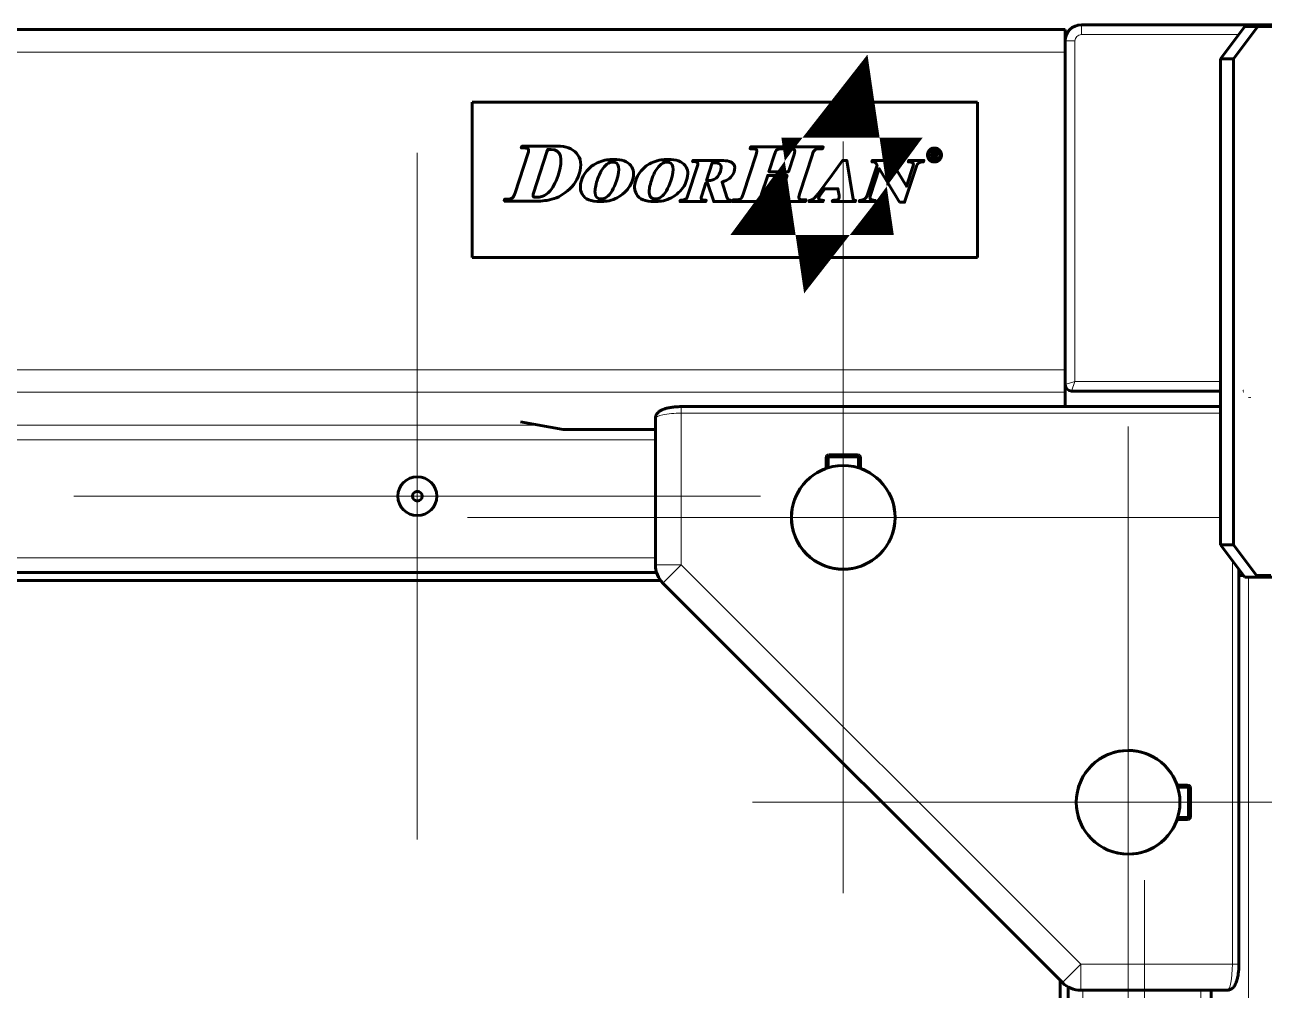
# Model space of a CAD drawing. Header units: millimetres. Extents: x 0 to 594, y 0 to 420.
# Drawn here: x 455.68 to 463.33, y 161.04 to 167 of the extents above; entities that cross this region are included whole.
import ezdxf

# ---------------------------------------------------------------- set-up
doc = ezdxf.new("R2010")
doc.units = ezdxf.units.MM
for name, pattern in [('K5LT_AXLED', [19.5, 15, -1.5, 1.5, -1.5]), ('K5LT_BASIC', [0]), ('K5LT_DASHED', [6, 4, -2]), ('K5LT_THIN', [0])]:
    doc.linetypes.add(name, pattern=pattern)
doc.layers.add('Системный слой', color=7, linetype='Continuous')

# ---------------------------------------------------------------- blocks, each defined once
blk = doc.blocks.new('U564')
at = {"layer": 'Системный слой', "color": 30, "linetype": 'K5LT_AXLED', "lineweight": 18, "true_color": 0xff8000}
for q in [(462.4913966937952, 164.5203785591235), (460.1713966985636, 162.2003785638918), (462.4913966937952, 159.8803785686602), (464.8113966890268, 162.2003785638918)]:
    blk.add_line((462.4913966937952, 162.2003785638918), q, dxfattribs=at)
blk = doc.blocks.new('U565')
at = {"layer": 'Системный слой', "color": 30, "linetype": 'K5LT_AXLED', "lineweight": 18, "true_color": 0xff8000}
for q in [(460.7325967200035, 166.2791785329152), (458.4125967247717, 163.9591785376837), (460.7325967200033, 161.6391785424519), (463.052596715235, 163.9591785376836)]:
    blk.add_line((460.7325967200034, 163.9591785376836), q, dxfattribs=at)
blk = doc.blocks.new('U593')
at = {"layer": 'Системный слой', "color": 30, "linetype": 'K5LT_AXLED', "lineweight": 18, "true_color": 0xff8000}
for q in [(458.102597392295, 166.2103810371094), (455.9825973940832, 164.0903810388975), (458.102597392295, 161.9703810406857), (460.2225973905068, 164.0903810388975)]:
    blk.add_line((458.102597392295, 164.0903810388975), q, dxfattribs=at)
blk = doc.blocks.new('U592')
at = {"layer": 'Системный слой', "color": 5, "linetype": 'K5LT_BASIC', "lineweight": 60, "true_color": 0x0000ff}
for radius in [0.12, 0.03]:
    blk.add_circle((458.1025972824734, 164.0903810469605), radius, dxfattribs=at)
at = {"layer": 'Системный слой'}
blk.add_blockref('U593', (0, 0), dxfattribs=at)
blk = doc.blocks.new('U605')
at = {"layer": 'Системный слой', "color": 30, "linetype": 'K5LT_AXLED', "lineweight": 18, "true_color": 0xff8000}
for q in [(462.592597392295, 161.7203810371093), (460.4725973940832, 159.6003810388975), (462.592597392295, 157.4803810406856), (464.7125973905069, 159.6003810388975)]:
    blk.add_line((462.592597392295, 159.6003810388975), q, dxfattribs=at)
blk = doc.blocks.new('U604')
at = {"layer": 'Системный слой', "color": 5, "linetype": 'K5LT_BASIC', "lineweight": 60, "true_color": 0x0000ff}
for radius in [0.12, 0.03]:
    blk.add_circle((462.5925972824734, 159.6003810469605), radius, dxfattribs=at)
at = {"layer": 'Системный слой'}
blk.add_blockref('U605', (0, 0), dxfattribs=at)
blk = doc.blocks.new('U648')
at = {"layer": 'Системный слой', "color": 5, "linetype": 'K5LT_BASIC', "lineweight": 60, "true_color": 0x0000ff}
for p, q in [((458.4411024456833, 166.5234718289018), (461.5611024456833, 166.5234718289018)), ((458.4411024456833, 165.5634718289018), (458.4411024456833, 166.5234718289018)), ((461.5611024456833, 166.5234718289018), (461.5611024456833, 165.5634718289018)), ((461.5611024456833, 165.5634718289018), (458.4411024456833, 165.5634718289018))]:
    blk.add_line(p, q, dxfattribs=at)
blk = doc.blocks.new('U649')
at = {"layer": 'Системный слой', "color": 5, "linetype": 'K5LT_BASIC', "true_color": 0x0000ff, "const_width": 0.6}
blk.add_lwpolyline([(460.6633803907096, 166.0496970866243), (460.6293152640789, 166.0033949727573), (460.6633803907096, 166.0033949727573), (460.6975557604686, 166.0033949727573), (460.6864763260789, 166.0792422449967)], close=True, dxfattribs=at)
at = {"layer": 'Системный слой', "color": 5, "linetype": 'K5LT_BASIC', "lineweight": 60, "true_color": 0x0000ff}
for points, knots in [([(458.6381038815412, 165.9121412233445), (458.6381038815412, 165.9121412233445), (458.6415214185171, 165.9231104146058), (458.6415214185171, 165.9231104146058), (458.6646173538865, 165.9220631048874), (458.6798860271497, 165.9253428379529), (458.6898079086926, 165.9320125472124), (458.696422496388, 165.9373593389328), (458.7020448959289, 165.9483836517582), (458.7075570523417, 165.963872811278), (458.7075570523417, 165.963872811278), (458.7857194302743, 166.2047540465147), (458.7857194302743, 166.2047540465147), (458.7910662219946, 166.2212905157529), (458.7910662219946, 166.232149463886), (458.7867667399927, 166.2355670008619), (458.7821916501701, 166.2388191731454), (458.7680805297535, 166.2409137925823), (458.7448192296918, 166.2398664828638), (458.7448192296918, 166.2398664828638), (458.7482367666677, 166.2510561603817), (458.7482367666677, 166.2510561603817), (458.9034039696863, 166.2510561603817), (458.9034039696863, 166.2510561603817), (458.9681166859718, 166.2510561603817), (458.9681166859718, 166.2510561603817), (459.0198758346874, 166.2510561603817), (459.0584058080125, 166.2365591890162), (459.0846436725371, 166.2078959756699), (459.1133068858834, 166.1772483860152), (459.1199765951428, 166.1344189306881), (459.1025030593144, 166.0803997978433), (459.085911468512, 166.0321133076677), (459.0572482551658, 165.9935557735606), (459.0141983135823, 165.9628255015596), (458.9812907397983, 165.9385168917794), (458.9450207506025, 165.9231104146058), (458.9034039696863, 165.9165233876926), (458.8868123788839, 165.9142634035633), (458.8690632352349, 165.9121412233445), (458.8505423896881, 165.9121412233445), (458.8505423896881, 165.9121412233445), (458.6381038815412, 165.9121412233445), (458.6381038815412, 165.9121412233445), (458.6381038815412, 165.9121412233445), (458.6381038815412, 165.9121412233445)], [0, 0, 0, 0, 0.0625, 0.0625, 0.0625, 0.125, 0.125, 0.125, 0.1875, 0.1875, 0.1875, 0.25, 0.25, 0.25, 0.3125, 0.3125, 0.3125, 0.375, 0.375, 0.375, 0.4375, 0.4375, 0.5, 0.5, 0.5625, 0.5625, 0.5625, 0.625, 0.625, 0.625, 0.6875, 0.6875, 0.6875, 0.75, 0.75, 0.75, 0.8125, 0.8125, 0.8125, 0.875, 0.875, 0.875, 0.9375, 0.9375, 1, 1, 1, 1]), ([(458.9034039696863, 166.2157232377761), (458.9034039696863, 166.2157232377761), (458.8207767450593, 165.9616679487129), (458.8207767450593, 165.9616679487129), (458.8174143296476, 165.95174606717), (458.8163670199291, 165.9451866010389), (458.8174143296476, 165.9419344287553), (458.8198396784692, 165.9373593389328), (458.826288901472, 165.9353474018421), (458.836210783015, 165.9353474018421), (458.8616218240777, 165.9353474018421), (458.8846075163189, 165.9419344287553), (458.9034039696863, 165.9572031020186), (458.9078136948165, 165.9605379566483), (458.9121131768184, 165.963872811278), (458.915420470666, 165.9672076659077), (458.937469096317, 165.9890633660843), (458.9559899418638, 166.0232387358432), (458.9714791013836, 166.0704779163004), (459.0054339848861, 166.1772483860152), (458.9912126213412, 166.2312950796421), (458.9275472147741, 166.2312950796421), (458.9275472147741, 166.2312950796421), (458.9078136948165, 166.2312950796421), (458.9078136948165, 166.2312950796421), (458.9034039696863, 166.2157232377761), (458.9034039696863, 166.2157232377761), (458.9034039696863, 166.2157232377761), (458.9034039696863, 166.2157232377761)], [0, 0, 0, 0, 0.1, 0.1, 0.1, 0.2, 0.2, 0.2, 0.3, 0.3, 0.3, 0.4, 0.4, 0.4, 0.5, 0.5, 0.5, 0.6000000000000001, 0.6000000000000001, 0.6000000000000001, 0.7000000000000001, 0.7000000000000001, 0.7000000000000001, 0.8, 0.8, 0.9, 0.9, 1, 1, 1, 1]), ([(460.5595313638936, 166.2290075347307), (460.5519797096081, 166.2234678175359), (460.5464675531954, 166.213545935993), (460.5420578280653, 166.2003718821666), (460.5420578280653, 166.2003718821666), (460.46279301885, 165.9551084825817), (460.46279301885, 165.9551084825817), (460.4582179290275, 165.9407768759087), (460.4573359840014, 165.9320125472124), (460.4595408465665, 165.9274925789539), (460.4618008306957, 165.9220631048874), (460.472714900393, 165.9197755599761), (460.4903538009137, 165.9197755599761), (460.4903538009137, 165.9197755599761), (460.5024805450217, 165.9197755599761), (460.5024805450217, 165.9197755599761), (460.49911812961, 165.9088063687147), (460.49911812961, 165.9088063687147), (460.2880025390021, 165.9088063687147), (460.2880025390021, 165.9088063687147), (460.2923571425682, 165.9197755599761), (460.2923571425682, 165.9197755599761), (460.3108228665508, 165.9187282502577), (460.3242174066338, 165.921043355951), (460.3309973590215, 165.9253428379529), (460.3374465820244, 165.9298076846473), (460.3441714128479, 165.9397295661902), (460.3484708948498, 165.9551084825817), (460.3484708948498, 165.9551084825817), (460.3858433153282, 166.0704779163004), (460.3858433153282, 166.0704779163004), (460.2660090349153, 166.0704779163004), (460.2660090349153, 166.0704779163004), (460.2285814928728, 165.9551084825817), (460.2285814928728, 165.9551084825817), (460.2230142148959, 165.9385168917794), (460.2219669051775, 165.9285674494545), (460.2262663871794, 165.9242679674525), (460.230841477002, 165.921043355951), (460.2428028564176, 165.9187282502577), (460.2638041723502, 165.9197755599761), (460.2638041723502, 165.9197755599761), (460.2605520000666, 165.9088063687147), (460.2605520000666, 165.9088063687147), (460.0734694114183, 165.9088063687147), (460.0734694114183, 165.9088063687147), (460.0502632329207, 165.9088063687147), (460.0502632329207, 165.9088063687147), (460.0546729580509, 165.9197755599761), (460.0546729580509, 165.9197755599761), (460.0613426673103, 165.9187282502577), (460.0679572550056, 165.9197755599761), (460.0734694114183, 165.9197755599761), (460.0845488458079, 165.921043355951), (460.0909429472467, 165.9220631048874), (460.0965653467877, 165.9242679674525), (460.1030696913547, 165.9285674494545), (460.1098496437424, 165.9385168917794), (460.1140388826161, 165.9551084825817), (460.1140388826161, 165.9551084825817), (460.1945163662421, 166.2003718821666), (460.1945163662421, 166.2003718821666), (460.198815848244, 166.213545935993), (460.2000285226548, 166.2234678175359), (460.1976582953973, 166.2278499818841), (460.1945163662421, 166.232149463886), (460.1856969159817, 166.2355670008619), (460.1691053251793, 166.2355670008619), (460.1691053251793, 166.2355670008619), (460.1570888241995, 166.2355670008619), (460.1570888241995, 166.2355670008619), (460.1602307533548, 166.2464810705591), (460.1602307533548, 166.2464810705591), (460.3703541558084, 166.2464810705591), (460.3703541558084, 166.2464810705591), (460.3672122266531, 166.2355670008619), (460.3672122266531, 166.2355670008619), (460.3561879138277, 166.2355670008619), (460.3561879138277, 166.2355670008619), (460.3396514445894, 166.2355670008619), (460.3285720101999, 166.232149463886), (460.3232252184795, 166.2278499818841), (460.317823305195, 166.2234678175359), (460.3120906625257, 166.213545935993), (460.3077911805239, 166.2003718821666), (460.3077911805239, 166.2003718821666), (460.2735055676366, 166.0935738516698), (460.2735055676366, 166.0935738516698), (460.3936705774342, 166.0935738516698), (460.3936705774342, 166.0935738516698), (460.4286727706552, 166.2003718821666), (460.4286727706552, 166.2003718821666), (460.4330824957854, 166.2157232377761), (460.4342400486321, 166.225645119319), (460.4298303235018, 166.2299446013209), (460.4264127865259, 166.2334172598609), (460.4144514071103, 166.2355670008619), (460.3946076440245, 166.2355670008619), (460.3946076440245, 166.2355670008619), (460.397859816308, 166.2464810705591), (460.397859816308, 166.2464810705591), (460.5595313638936, 166.2464810705591), (460.5595313638936, 166.2464810705591), (460.6090856500441, 166.2464810705591), (460.6090856500441, 166.2464810705591), (460.6047861680422, 166.2355670008619), (460.6047861680422, 166.2355670008619), (460.5916121142158, 166.2355670008619), (460.5916121142158, 166.2355670008619), (460.5771151428503, 166.2355670008619), (460.5663113162813, 166.2334172598609), (460.5595313638936, 166.2290075347307), (460.5595313638936, 166.2290075347307), (460.5595313638936, 166.2290075347307), (460.5595313638936, 166.2290075347307)], [0, 0, 0, 0, 0.02272727272727273, 0.02272727272727273, 0.02272727272727273, 0.04545454545454546, 0.04545454545454546, 0.04545454545454546, 0.06818181818181818, 0.06818181818181818, 0.06818181818181818, 0.09090909090909091, 0.09090909090909091, 0.09090909090909091, 0.1136363636363636, 0.1136363636363636, 0.1363636363636364, 0.1363636363636364, 0.1590909090909091, 0.1590909090909091, 0.1818181818181818, 0.1818181818181818, 0.1818181818181818, 0.2045454545454546, 0.2045454545454546, 0.2045454545454546, 0.2272727272727273, 0.2272727272727273, 0.2272727272727273, 0.25, 0.25, 0.2727272727272727, 0.2727272727272727, 0.2954545454545455, 0.2954545454545455, 0.2954545454545455, 0.3181818181818182, 0.3181818181818182, 0.3181818181818182, 0.3409090909090909, 0.3409090909090909, 0.3409090909090909, 0.3636363636363636, 0.3636363636363636, 0.3863636363636364, 0.3863636363636364, 0.4090909090909091, 0.4090909090909091, 0.4318181818181818, 0.4318181818181818, 0.4318181818181818, 0.4545454545454546, 0.4545454545454546, 0.4545454545454546, 0.4772727272727273, 0.4772727272727273, 0.4772727272727273, 0.5, 0.5, 0.5, 0.5227272727272727, 0.5227272727272727, 0.5227272727272727, 0.5454545454545454, 0.5454545454545454, 0.5454545454545454, 0.5681818181818182, 0.5681818181818182, 0.5681818181818182, 0.5909090909090909, 0.5909090909090909, 0.6136363636363636, 0.6136363636363636, 0.6363636363636364, 0.6363636363636364, 0.6590909090909091, 0.6590909090909091, 0.6818181818181819, 0.6818181818181819, 0.6818181818181819, 0.7045454545454546, 0.7045454545454546, 0.7045454545454546, 0.7272727272727273, 0.7272727272727273, 0.7272727272727273, 0.75, 0.75, 0.7727272727272727, 0.7727272727272727, 0.7954545454545455, 0.7954545454545455, 0.7954545454545455, 0.8181818181818182, 0.8181818181818182, 0.8181818181818182, 0.8409090909090909, 0.8409090909090909, 0.8409090909090909, 0.8636363636363636, 0.8636363636363636, 0.8863636363636364, 0.8863636363636364, 0.9090909090909092, 0.9090909090909092, 0.9318181818181819, 0.9318181818181819, 0.9545454545454546, 0.9545454545454546, 0.9545454545454546, 0.9772727272727273, 0.9772727272727273, 0.9772727272727273, 1, 1, 1, 1]), ([(461.2956798528149, 166.1534358703121), (461.2878525907088, 166.1534358703121), (461.2804663011157, 166.1553100034924), (461.2742375643693, 166.1590582698531), (461.267622976674, 166.1627514146497), (461.262441549646, 166.1678225985494), (461.2586381617213, 166.1743269431163), (461.2547245306682, 166.1807210445551), (461.2526299112313, 166.1881624557124), (461.2525196681031, 166.1965409334597), (461.2526299112313, 166.2047540465147), (461.2547245306682, 166.2121954576719), (461.2586381617213, 166.218699802239), (461.262441549646, 166.2252041468059), (461.267622976674, 166.2300548444492), (461.2742375643693, 166.2337755500278), (461.2804663011157, 166.2376064987346), (461.2878525907088, 166.2393979495688), (461.2956798528149, 166.2394806319149), (461.303562236485, 166.2393979495688), (461.3107280398216, 166.2376064987346), (461.317342627517, 166.2337755500278), (461.3235162426992, 166.2300548444492), (461.3287527912913, 166.2252041468059), (461.3365800533974, 166.2121954576719), (461.3385093081419, 166.2047540465147), (461.3387297943984, 166.1965409334597), (461.3385093081419, 166.1881624557124), (461.3365800533974, 166.1807210445551), (461.3326664223443, 166.1743269431163), (461.3287527912913, 166.1678225985494), (461.3235162426992, 166.1627514146497), (461.317342627517, 166.1590582698531), (461.3107280398216, 166.1553100034924), (461.303562236485, 166.1534358703121), (461.2956798528149, 166.1534358703121), (461.2956798528149, 166.1534358703121), (461.2956798528149, 166.1534358703121), (461.2956798528149, 166.1534358703121)], [0, 0, 0, 0, 0.07692307692307693, 0.07692307692307693, 0.07692307692307693, 0.1538461538461539, 0.1538461538461539, 0.1538461538461539, 0.2307692307692308, 0.2307692307692308, 0.2307692307692308, 0.3076923076923077, 0.3076923076923077, 0.3076923076923077, 0.3846153846153846, 0.3846153846153846, 0.3846153846153846, 0.4615384615384616, 0.4615384615384616, 0.4615384615384616, 0.5384615384615385, 0.5384615384615385, 0.5384615384615385, 0.6153846153846154, 0.6153846153846154, 0.6923076923076923, 0.6923076923076923, 0.6923076923076923, 0.7692307692307693, 0.7692307692307693, 0.7692307692307693, 0.8461538461538463, 0.8461538461538463, 0.8461538461538463, 0.9230769230769231, 0.9230769230769231, 0.9230769230769231, 1, 1, 1, 1]), ([(461.261118632107, 166.1965409334597), (461.2612288752352, 166.1894853732514), (461.2626620359026, 166.1832841972871), (461.2658039650578, 166.178047648695), (461.2687254079566, 166.1727008569746), (461.2729697683944, 166.1683186926265), (461.2781511954223, 166.1653421281637), (461.2832223793221, 166.1620899558801), (461.2892857513761, 166.1605741128666), (461.2956798528149, 166.1605741128666), (461.3021290758178, 166.1605741128666), (461.307861718487, 166.1620899558801), (461.3132085102073, 166.1653421281637), (461.3183899372353, 166.1683186926265), (461.3223035682884, 166.1727008569746), (461.3255557405719, 166.178047648695), (461.3284771834707, 166.1832841972871), (461.3300205872662, 166.1894853732514), (461.3301308303945, 166.1965409334597), (461.3300205872662, 166.2033208858474), (461.3284771834707, 166.2095496225938), (461.3255557405719, 166.214868853532), (461.3223035682884, 166.2202432060345), (461.3183899372353, 166.2244324449082), (461.3132085102073, 166.2274641309352), (461.307861718487, 166.2306060600905), (461.3021290758178, 166.232149463886), (461.2956798528149, 166.2322597070143), (461.2892857513761, 166.232149463886), (461.2832223793221, 166.2306060600905), (461.2781511954223, 166.2274641309352), (461.2729697683944, 166.2244324449082), (461.2687254079566, 166.2202432060345), (461.2658039650578, 166.214868853532), (461.2626620359026, 166.2095496225938), (461.2612288752352, 166.2033208858474), (461.261118632107, 166.1965409334597), (461.261118632107, 166.1965409334597), (461.261118632107, 166.1965409334597), (461.261118632107, 166.1965409334597)], [0, 0, 0, 0, 0.07692307692307693, 0.07692307692307693, 0.07692307692307693, 0.1538461538461539, 0.1538461538461539, 0.1538461538461539, 0.2307692307692308, 0.2307692307692308, 0.2307692307692308, 0.3076923076923077, 0.3076923076923077, 0.3076923076923077, 0.3846153846153846, 0.3846153846153846, 0.3846153846153846, 0.4615384615384616, 0.4615384615384616, 0.4615384615384616, 0.5384615384615385, 0.5384615384615385, 0.5384615384615385, 0.6153846153846154, 0.6153846153846154, 0.6153846153846154, 0.6923076923076923, 0.6923076923076923, 0.6923076923076923, 0.7692307692307693, 0.7692307692307693, 0.7692307692307693, 0.8461538461538463, 0.8461538461538463, 0.8461538461538463, 0.9230769230769231, 0.9230769230769231, 0.9230769230769231, 1, 1, 1, 1]), ([(461.2868052809904, 166.1932336396121), (461.2868052809904, 166.1932336396121), (461.2868052809904, 166.1716259864741), (461.2868052809904, 166.1716259864741), (461.2792536267049, 166.1716259864741), (461.2792536267049, 166.1716259864741), (461.2792536267049, 166.2212905157529), (461.2792536267049, 166.2212905157529), (461.2979398369441, 166.2212905157529), (461.2979398369441, 166.2212905157529), (461.3036724796133, 166.2212905157529), (461.3080822047435, 166.2201329629062), (461.3110587692064, 166.217845417995), (461.3137046042845, 166.2155578730836), (461.3151928865159, 166.2120300929795), (461.3151928865159, 166.2071242737722), (461.3151377649518, 166.2027696702061), (461.3140353336693, 166.1994072547943), (461.3117202279759, 166.1973126353575), (461.3091295144619, 166.1953006982669), (461.3062631931273, 166.1938950983816), (461.3026251698949, 166.1933990043045), (461.3026251698949, 166.1933990043045), (461.3165709256191, 166.1716259864741), (461.3165709256191, 166.1716259864741), (461.3082475694359, 166.1716259864741), (461.3082475694359, 166.1716259864741), (461.295294001866, 166.1932336396121), (461.295294001866, 166.1932336396121), (461.2868052809904, 166.1932336396121), (461.2868052809904, 166.1932336396121), (461.2868052809904, 166.1932336396121), (461.2868052809904, 166.1932336396121)], [0, 0, 0, 0, 0.07692307692307693, 0.07692307692307693, 0.1538461538461539, 0.1538461538461539, 0.2307692307692308, 0.2307692307692308, 0.3076923076923077, 0.3076923076923077, 0.3076923076923077, 0.3846153846153846, 0.3846153846153846, 0.3846153846153846, 0.4615384615384616, 0.4615384615384616, 0.4615384615384616, 0.5384615384615385, 0.5384615384615385, 0.5384615384615385, 0.6153846153846154, 0.6153846153846154, 0.6153846153846154, 0.6923076923076923, 0.6923076923076923, 0.7692307692307693, 0.7692307692307693, 0.8461538461538463, 0.8461538461538463, 0.9230769230769231, 0.9230769230769231, 1, 1, 1, 1]), ([(461.2868052809904, 166.214868853532), (461.2868052809904, 166.214868853532), (461.2868052809904, 166.1994072547943), (461.2868052809904, 166.1994072547943), (461.2956798528149, 166.1994072547943), (461.2956798528149, 166.1994072547943), (461.2988217819701, 166.1992143293199), (461.3016881033047, 166.199682862615), (461.3040583305623, 166.2006750507692), (461.3062631931273, 166.2015018742312), (461.3073105028457, 166.2038996622708), (461.3075861106664, 166.2075101247211), (461.3073105028457, 166.2106796146584), (461.3062631931273, 166.2125813086208), (461.3041685736905, 166.213545935993), (461.3020739542536, 166.2145656849294), (461.2995934838679, 166.2150617790065), (461.2967822840974, 166.214868853532), (461.2967822840974, 166.214868853532), (461.2868052809904, 166.214868853532), (461.2868052809904, 166.214868853532), (461.2868052809904, 166.214868853532), (461.2868052809904, 166.214868853532)], [0, 0, 0, 0, 0.125, 0.125, 0.25, 0.25, 0.25, 0.375, 0.375, 0.375, 0.5, 0.5, 0.5, 0.625, 0.625, 0.625, 0.75, 0.75, 0.75, 0.875, 0.875, 1, 1, 1, 1]), ([(459.2736003943658, 166.1662791947538), (459.2867744481922, 166.1684013749727), (459.3009958117371, 166.1695313670373), (459.3154376615385, 166.1695313670373), (459.3659841358433, 166.1695313670373), (459.4011516937566, 166.1575148660575), (459.4208852137142, 166.1310013937123), (459.4394611808251, 166.1079054583429), (459.4429338393651, 166.0771476255598), (459.4306968521288, 166.0409878794922), (459.4197276608675, 166.0068125097333), (459.3999941409099, 165.9782044179512), (459.3703938609735, 165.9551084825817), (459.3429433220381, 165.9320125472124), (459.3108625717159, 165.9175982581931), (459.2736003943658, 165.9121412233445), (459.2591034230003, 165.9099639215615), (459.2449923025837, 165.9088063687147), (459.2306055743464, 165.9088063687147), (459.1742713358083, 165.9088063687147), (459.1381115897407, 165.9242679674525), (459.1206380539123, 165.9551084825817), (459.1074640000859, 165.9792517276696), (459.1052591375208, 166.0068125097333), (459.1162283287821, 166.0397476442994), (459.1271975200435, 166.0749703237768), (459.1491910241303, 166.1046532860594), (459.1810512881959, 166.1288792134934), (459.2086120702596, 166.148640294233), (459.2393699030427, 166.160767038341), (459.2736003943658, 166.1662791947538), (459.2736003943658, 166.1662791947538), (459.2736003943658, 166.1662791947538), (459.2736003943658, 166.1662791947538)], [0, 0, 0, 0, 0.09090909090909091, 0.09090909090909091, 0.09090909090909091, 0.1818181818181818, 0.1818181818181818, 0.1818181818181818, 0.2727272727272727, 0.2727272727272727, 0.2727272727272727, 0.3636363636363636, 0.3636363636363636, 0.3636363636363636, 0.4545454545454546, 0.4545454545454546, 0.4545454545454546, 0.5454545454545454, 0.5454545454545454, 0.5454545454545454, 0.6363636363636364, 0.6363636363636364, 0.6363636363636364, 0.7272727272727273, 0.7272727272727273, 0.7272727272727273, 0.8181818181818182, 0.8181818181818182, 0.8181818181818182, 0.9090909090909092, 0.9090909090909092, 0.9090909090909092, 1, 1, 1, 1]), ([(459.2736003943658, 165.9373593389328), (459.2965860866069, 165.9551084825817), (459.3163747281287, 165.9880160563658), (459.3329111973669, 166.0374600993881), (459.3571095640188, 166.1143822421279), (459.3505500978877, 166.152939776235), (459.3099806266899, 166.152939776235), (459.2976885178895, 166.152939776235), (459.2855617737814, 166.148640294233), (459.2736003943658, 166.1398759655368), (459.2680882379531, 166.1354662404066), (459.2614736502578, 166.1298438408656), (459.2558512507168, 166.1232568139524), (459.2393699030427, 166.1046532860594), (459.2251485394978, 166.075934951149), (459.2130217953898, 166.0397476442994), (459.2030999138469, 166.0077495763234), (459.1986350671525, 165.982476339171), (459.1998477415634, 165.9628255015596), (459.2019423610002, 165.9385168917794), (459.2140691051083, 165.9253428379529), (459.2360074876309, 165.9253428379529), (459.2492917845856, 165.9253428379529), (459.2614736502578, 165.9298076846473), (459.2736003943658, 165.9373593389328), (459.2736003943658, 165.9373593389328), (459.2736003943658, 165.9373593389328), (459.2736003943658, 165.9373593389328)], [0, 0, 0, 0, 0.1111111111111111, 0.1111111111111111, 0.1111111111111111, 0.2222222222222222, 0.2222222222222222, 0.2222222222222222, 0.3333333333333333, 0.3333333333333333, 0.3333333333333333, 0.4444444444444444, 0.4444444444444444, 0.4444444444444444, 0.5555555555555556, 0.5555555555555556, 0.5555555555555556, 0.6666666666666666, 0.6666666666666666, 0.6666666666666666, 0.7777777777777777, 0.7777777777777777, 0.7777777777777777, 0.8888888888888888, 0.8888888888888888, 0.8888888888888888, 1, 1, 1, 1]), ([(459.6085190180038, 166.1662791947538), (459.6216930718302, 166.1684013749727), (459.6360246785034, 166.1695313670373), (459.6503011636124, 166.1695313670373), (459.7010130026096, 166.1695313670373), (459.7360151958304, 166.1575148660575), (459.7558589589163, 166.1310013937123), (459.7743798044631, 166.1079054583429), (459.7777973414391, 166.0771476255598), (459.7655052326386, 166.0409878794922), (459.7547014060697, 166.0068125097333), (459.734967886112, 165.9782044179512), (459.7052573630474, 165.9551084825817), (459.6778068241119, 165.9320125472124), (459.6458914384822, 165.9175982581931), (459.6085190180038, 165.9121412233445), (459.5940220466383, 165.9099639215615), (459.5799109262217, 165.9088063687147), (459.5655793195485, 165.9088063687147), (459.5094655672669, 165.9088063687147), (459.4732506996352, 165.9242679674525), (459.4557220422427, 165.9551084825817), (459.442437745288, 165.9792517276696), (459.4400675180305, 166.0068125097333), (459.4512020739843, 166.0397476442994), (459.4622815083738, 166.0749703237768), (459.4843301340248, 166.1046532860594), (459.516025033398, 166.1288792134934), (459.5435306938976, 166.148640294233), (459.5743436482448, 166.160767038341), (459.6085190180038, 166.1662791947538), (459.6085190180038, 166.1662791947538), (459.6085190180038, 166.1662791947538), (459.6085190180038, 166.1662791947538)], [0, 0, 0, 0, 0.09090909090909091, 0.09090909090909091, 0.09090909090909091, 0.1818181818181818, 0.1818181818181818, 0.1818181818181818, 0.2727272727272727, 0.2727272727272727, 0.2727272727272727, 0.3636363636363636, 0.3636363636363636, 0.3636363636363636, 0.4545454545454546, 0.4545454545454546, 0.4545454545454546, 0.5454545454545454, 0.5454545454545454, 0.5454545454545454, 0.6363636363636364, 0.6363636363636364, 0.6363636363636364, 0.7272727272727273, 0.7272727272727273, 0.7272727272727273, 0.8181818181818182, 0.8181818181818182, 0.8181818181818182, 0.9090909090909092, 0.9090909090909092, 0.9090909090909092, 1, 1, 1, 1]), ([(459.6085190180038, 165.9373593389328), (459.6315047102449, 165.9551084825817), (459.6512933517666, 165.9880160563658), (459.667884942569, 166.0374600993881), (459.692138430785, 166.1143822421279), (459.6854135999615, 166.152939776235), (459.6448441287637, 166.152939776235), (459.6325520199633, 166.152939776235), (459.6206457621118, 166.148640294233), (459.6085190180038, 166.1398759655368), (459.6030068615911, 166.1354662404066), (459.5963922738958, 166.1298438408656), (459.590880117483, 166.1232568139524), (459.5743436482448, 166.1046532860594), (459.5601222847, 166.075934951149), (459.5478852974637, 166.0397476442994), (459.538073659049, 166.0077495763234), (459.5337741770471, 165.982476339171), (459.5347112436372, 165.9628255015596), (459.5369161062023, 165.9385168917794), (459.5489326071821, 165.9253428379529), (459.5710914759613, 165.9253428379529), (459.584375772916, 165.9253428379529), (459.5963922738958, 165.9298076846473), (459.6085190180038, 165.9373593389328), (459.6085190180038, 165.9373593389328), (459.6085190180038, 165.9373593389328), (459.6085190180038, 165.9373593389328)], [0, 0, 0, 0, 0.1111111111111111, 0.1111111111111111, 0.1111111111111111, 0.2222222222222222, 0.2222222222222222, 0.2222222222222222, 0.3333333333333333, 0.3333333333333333, 0.3333333333333333, 0.4444444444444444, 0.4444444444444444, 0.4444444444444444, 0.5555555555555556, 0.5555555555555556, 0.5555555555555556, 0.6666666666666666, 0.6666666666666666, 0.6666666666666666, 0.7777777777777777, 0.7777777777777777, 0.7777777777777777, 0.8888888888888888, 0.8888888888888888, 0.8888888888888888, 1, 1, 1, 1]), ([(460.0563266049747, 166.1387184126901), (460.0641538670808, 166.1276389783005), (460.0641538670808, 166.1135278578839), (460.0586968322322, 166.0935738516698), (460.0576495225138, 166.0914792322329), (460.0563266049747, 166.0891641265396), (460.0563266049747, 166.0869868247566), (460.0444754686873, 166.059508725039), (460.0201668589071, 166.0409878794922), (459.9840622344037, 166.0298257627564), (459.9840622344037, 166.0298257627564), (460.0135522712118, 165.9353474018421), (460.0135522712118, 165.9353474018421), (460.0168595650595, 165.9231104146058), (460.0257892584481, 165.9175982581931), (460.0389081907105, 165.9175982581931), (460.0389081907105, 165.9175982581931), (460.0367584497095, 165.9088063687147), (460.0367584497095, 165.9088063687147), (459.9330747875858, 165.9088063687147), (459.9330747875858, 165.9088063687147), (459.8936628692347, 166.0242860455617), (459.8936628692347, 166.0242860455617), (459.8837409876918, 166.0242860455617), (459.8837409876918, 166.0242860455617), (459.8584401897574, 165.9472812204756), (459.8584401897574, 165.9472812204756), (459.8551880174739, 165.9363947115605), (459.8541407077554, 165.9285674494545), (459.8562353271923, 165.9253428379529), (459.8597079857323, 165.9187282502577), (459.8705118123013, 165.9165233876926), (459.8871034031037, 165.9175982581931), (459.8871034031037, 165.9175982581931), (459.8837409876918, 165.9088063687147), (459.8837409876918, 165.9088063687147), (459.7366215330359, 165.9088063687147), (459.7366215330359, 165.9088063687147), (459.7242743026713, 165.9088063687147), (459.7242743026713, 165.9088063687147), (459.7266445299288, 165.9175982581931), (459.7266445299288, 165.9175982581931), (459.7366215330359, 165.9175982581931), (459.7366215330359, 165.9175982581931), (459.7464331714505, 165.9175982581931), (459.7528823944534, 165.9197755599761), (459.7584496724303, 165.9231104146058), (459.7637964641507, 165.9264452692355), (459.7681510677168, 165.9330598569308), (459.7716237262567, 165.9419344287553), (459.7716237262567, 165.9419344287553), (459.8322023252327, 166.1288792134934), (459.8322023252327, 166.1288792134934), (459.835344254388, 166.1387184126901), (459.835344254388, 166.146435431668), (459.8322023252327, 166.1497978470797), (459.8276272354101, 166.1541800114279), (459.8178155969955, 166.1563848739929), (459.8024366806039, 166.1552273211462), (459.8024366806039, 166.1552273211462), (459.8046966647332, 166.1628616577779), (459.8046966647332, 166.1628616577779), (459.9330747875858, 166.1628616577779), (459.9330747875858, 166.1628616577779), (459.9784398348627, 166.1628616577779), (459.9784398348627, 166.1628616577779), (460.0191746707528, 166.1628616577779), (460.0444754686873, 166.1552273211462), (460.0563266049747, 166.1387184126901), (460.0563266049747, 166.1387184126901), (460.0563266049747, 166.1387184126901), (460.0563266049747, 166.1387184126901)], [0, 0, 0, 0, 0.03703703703703703, 0.03703703703703703, 0.03703703703703703, 0.07407407407407407, 0.07407407407407407, 0.07407407407407407, 0.1111111111111111, 0.1111111111111111, 0.1111111111111111, 0.1481481481481481, 0.1481481481481481, 0.1481481481481481, 0.1851851851851852, 0.1851851851851852, 0.1851851851851852, 0.2222222222222222, 0.2222222222222222, 0.2592592592592592, 0.2592592592592592, 0.2962962962962963, 0.2962962962962963, 0.3333333333333333, 0.3333333333333333, 0.3703703703703703, 0.3703703703703703, 0.3703703703703703, 0.4074074074074074, 0.4074074074074074, 0.4074074074074074, 0.4444444444444444, 0.4444444444444444, 0.4444444444444444, 0.4814814814814815, 0.4814814814814815, 0.5185185185185185, 0.5185185185185185, 0.5555555555555556, 0.5555555555555556, 0.5925925925925926, 0.5925925925925926, 0.6296296296296295, 0.6296296296296295, 0.6296296296296295, 0.6666666666666666, 0.6666666666666666, 0.6666666666666666, 0.7037037037037037, 0.7037037037037037, 0.7037037037037037, 0.7407407407407407, 0.7407407407407407, 0.7407407407407407, 0.7777777777777777, 0.7777777777777777, 0.7777777777777777, 0.8148148148148148, 0.8148148148148148, 0.8148148148148148, 0.8518518518518519, 0.8518518518518519, 0.8888888888888888, 0.8888888888888888, 0.9259259259259258, 0.9259259259259258, 0.9259259259259258, 0.9629629629629629, 0.9629629629629629, 0.9629629629629629, 1, 1, 1, 1]), ([(459.9330747875858, 166.1477032276429), (459.9330747875858, 166.1477032276429), (459.9233733922995, 166.1477032276429), (459.9233733922995, 166.1477032276429), (459.8883160775144, 166.0397476442994), (459.8883160775144, 166.0397476442994), (459.905899856471, 166.0397476442994), (459.905899856471, 166.0397476442994), (459.9168690477324, 166.0397476442994), (459.9257436195569, 166.0419249460824), (459.9330747875858, 166.0452873614942), (459.9531390369282, 166.0529216981258), (459.9663130907547, 166.069430606582), (459.9740301097325, 166.0948416476447), (459.9793769014528, 166.1113229953188), (459.9793769014528, 166.1233394962986), (459.9762349722976, 166.1321313857769), (459.970777937449, 166.1431281378203), (459.9606906912137, 166.1477032276429), (459.9441542219755, 166.1477032276429), (459.9441542219755, 166.1477032276429), (459.9330747875858, 166.1477032276429), (459.9330747875858, 166.1477032276429), (459.9330747875858, 166.1477032276429), (459.9330747875858, 166.1477032276429)], [0, 0, 0, 0, 0.1111111111111111, 0.1111111111111111, 0.2222222222222222, 0.2222222222222222, 0.3333333333333333, 0.3333333333333333, 0.3333333333333333, 0.4444444444444444, 0.4444444444444444, 0.4444444444444444, 0.5555555555555556, 0.5555555555555556, 0.5555555555555556, 0.6666666666666666, 0.6666666666666666, 0.6666666666666666, 0.7777777777777777, 0.7777777777777777, 0.7777777777777777, 0.8888888888888888, 0.8888888888888888, 1, 1, 1, 1]), ([(460.6633803907096, 165.9880160563658), (460.6633803907096, 165.9880160563658), (460.6183460728175, 165.9880160563658), (460.6183460728175, 165.9880160563658), (460.5897379810354, 165.949568765387), (460.5897379810354, 165.949568765387), (460.585218012777, 165.9428714953455), (460.5819658404935, 165.9385168917794), (460.580918530775, 165.9353474018421), (460.5788239113382, 165.9274925789539), (460.5797609779283, 165.9231104146058), (460.5843911893151, 165.921043355951), (460.5886355497529, 165.9175982581931), (460.5974550000133, 165.9165233876926), (460.6106290538397, 165.9165233876926), (460.6106290538397, 165.9165233876926), (460.6073768815562, 165.9088063687147), (460.6073768815562, 165.9088063687147), (460.5689020297953, 165.9088063687147), (460.5689020297953, 165.9088063687147), (460.5204501749273, 165.9088063687147), (460.5204501749273, 165.9088063687147), (460.5225999159283, 165.9165233876926), (460.5225999159283, 165.9165233876926), (460.532411554343, 165.9175982581931), (460.5413963692957, 165.9197755599761), (460.5476802276062, 165.9253428379529), (460.5534128702755, 165.9285674494545), (460.5600274579708, 165.9363947115605), (460.5689020297953, 165.9472812204756), (460.5709966492321, 165.949568765387), (460.5732015117972, 165.9529036200167), (460.5754614959264, 165.9551084825817), (460.5754614959264, 165.9551084825817), (460.6633803907096, 166.0749703237768), (460.6633803907096, 166.0749703237768), (460.7283687148158, 166.1628616577779), (460.7283687148158, 166.1628616577779), (460.7536695127503, 166.1628616577779), (460.7536695127503, 166.1628616577779), (460.7910970547928, 165.9363947115605), (460.7910970547928, 165.9363947115605), (460.7920341213829, 165.9274925789539), (460.7943492270763, 165.9220631048874), (460.7964438465131, 165.921043355951), (460.797656520924, 165.9187282502577), (460.8017355166693, 165.9175982581931), (460.8085154690571, 165.9165233876926), (460.8085154690571, 165.9165233876926), (460.8064208496202, 165.9088063687147), (460.8064208496202, 165.9088063687147), (460.6644277004281, 165.9088063687147), (460.6644277004281, 165.9088063687147), (460.6665223198648, 165.9165233876926), (460.6665223198648, 165.9165233876926), (460.6777119973827, 165.9165233876926), (460.6854290163606, 165.9175982581931), (460.6886811886441, 165.9175982581931), (460.698603070187, 165.9197755599761), (460.7041703481639, 165.9231104146058), (460.7063200891648, 165.9298076846473), (460.7084147086017, 165.9341071666493), (460.7084147086017, 165.9397295661902), (460.7074225204474, 165.9462339107573), (460.7074225204474, 165.9462339107573), (460.6998708661619, 165.9880160563658), (460.6998708661619, 165.9880160563658), (460.6633803907096, 165.9880160563658), (460.6633803907096, 165.9880160563658), (460.6633803907096, 165.9880160563658), (460.6633803907096, 165.9880160563658)], [0, 0, 0, 0, 0.03703703703703703, 0.03703703703703703, 0.07407407407407407, 0.07407407407407407, 0.07407407407407407, 0.1111111111111111, 0.1111111111111111, 0.1111111111111111, 0.1481481481481481, 0.1481481481481481, 0.1481481481481481, 0.1851851851851852, 0.1851851851851852, 0.1851851851851852, 0.2222222222222222, 0.2222222222222222, 0.2592592592592592, 0.2592592592592592, 0.2962962962962963, 0.2962962962962963, 0.3333333333333333, 0.3333333333333333, 0.3333333333333333, 0.3703703703703703, 0.3703703703703703, 0.3703703703703703, 0.4074074074074074, 0.4074074074074074, 0.4074074074074074, 0.4444444444444444, 0.4444444444444444, 0.4444444444444444, 0.4814814814814815, 0.4814814814814815, 0.5185185185185185, 0.5185185185185185, 0.5555555555555556, 0.5555555555555556, 0.5925925925925926, 0.5925925925925926, 0.5925925925925926, 0.6296296296296295, 0.6296296296296295, 0.6296296296296295, 0.6666666666666666, 0.6666666666666666, 0.6666666666666666, 0.7037037037037037, 0.7037037037037037, 0.7407407407407407, 0.7407407407407407, 0.7777777777777777, 0.7777777777777777, 0.7777777777777777, 0.8148148148148148, 0.8148148148148148, 0.8148148148148148, 0.8518518518518519, 0.8518518518518519, 0.8518518518518519, 0.8888888888888888, 0.8888888888888888, 0.8888888888888888, 0.9259259259259258, 0.9259259259259258, 0.9629629629629629, 0.9629629629629629, 1, 1, 1, 1]), ([(461.0797686861279, 165.9044242043666), (461.0797686861279, 165.9044242043666), (460.954312006174, 166.1123703050372), (460.954312006174, 166.1123703050372), (460.9533198180197, 166.1123703050372), (460.9533198180197, 166.1123703050372), (460.9004582380215, 165.9485214556686), (460.9004582380215, 165.9485214556686), (460.8960485128913, 165.9363947115605), (460.8970958226097, 165.9285674494545), (460.9004582380215, 165.9242679674525), (460.9048679631517, 165.9197755599761), (460.9146796015664, 165.9175982581931), (460.9300585179579, 165.9165233876926), (460.9300585179579, 165.9165233876926), (460.9279087769569, 165.9088063687147), (460.9279087769569, 165.9088063687147), (460.8310601887852, 165.9088063687147), (460.8310601887852, 165.9088063687147), (460.8333752944785, 165.9165233876926), (460.8333752944785, 165.9165233876926), (460.8586760924129, 165.9175982581931), (460.8739998872404, 165.9274925789539), (460.8795671652172, 165.9462339107573), (460.8795671652172, 165.9462339107573), (460.9411930739117, 166.1344189306881), (460.9411930739117, 166.1344189306881), (460.9355706743706, 166.1431281378203), (460.9355706743706, 166.1431281378203), (460.9334760549338, 166.1477032276429), (460.9300585179579, 166.1509278391443), (460.9269165888027, 166.1520578312089), (460.9234439302626, 166.152939776235), (460.9180971385423, 166.1541800114279), (460.909332809846, 166.1541800114279), (460.909332809846, 166.1541800114279), (460.9113171861546, 166.1628616577779), (460.9113171861546, 166.1628616577779), (461.027017349258, 166.1628616577779), (461.027017349258, 166.1628616577779), (461.122653263019, 166.0033949727573), (461.122653263019, 166.0033949727573), (461.1238108158657, 166.0033949727573), (461.1238108158657, 166.0033949727573), (461.1643251654993, 166.1288792134934), (461.1643251654993, 166.1288792134934), (461.1708846316304, 166.146435431668), (461.1599705619333, 166.1552273211462), (461.1337326974086, 166.1541800114279), (461.1337326974086, 166.1541800114279), (461.1368195049997, 166.1628616577779), (461.1368195049997, 166.1628616577779), (461.2303607993239, 166.1628616577779), (461.2303607993239, 166.1628616577779), (461.2271086270404, 166.1541800114279), (461.2271086270404, 166.1541800114279), (461.2150921260607, 166.1541800114279), (461.205280487646, 166.1520578312089), (461.1985005352583, 166.1477032276429), (461.1919961906913, 166.1442581298849), (461.187531343997, 166.136513550125), (461.1842240501493, 166.1276389783005), (461.1842240501493, 166.1276389783005), (461.1116289501936, 165.9044242043666), (461.1116289501936, 165.9044242043666), (461.0797686861279, 165.9044242043666), (461.0797686861279, 165.9044242043666), (461.0797686861279, 165.9044242043666), (461.0797686861279, 165.9044242043666)], [0, 0, 0, 0, 0.03703703703703703, 0.03703703703703703, 0.07407407407407407, 0.07407407407407407, 0.1111111111111111, 0.1111111111111111, 0.1111111111111111, 0.1481481481481481, 0.1481481481481481, 0.1481481481481481, 0.1851851851851852, 0.1851851851851852, 0.1851851851851852, 0.2222222222222222, 0.2222222222222222, 0.2592592592592592, 0.2592592592592592, 0.2962962962962963, 0.2962962962962963, 0.2962962962962963, 0.3333333333333333, 0.3333333333333333, 0.3333333333333333, 0.3703703703703703, 0.3703703703703703, 0.4074074074074074, 0.4074074074074074, 0.4074074074074074, 0.4444444444444444, 0.4444444444444444, 0.4444444444444444, 0.4814814814814815, 0.4814814814814815, 0.4814814814814815, 0.5185185185185185, 0.5185185185185185, 0.5555555555555556, 0.5555555555555556, 0.5925925925925926, 0.5925925925925926, 0.6296296296296295, 0.6296296296296295, 0.6666666666666666, 0.6666666666666666, 0.6666666666666666, 0.7037037037037037, 0.7037037037037037, 0.7037037037037037, 0.7407407407407407, 0.7407407407407407, 0.7777777777777777, 0.7777777777777777, 0.8148148148148148, 0.8148148148148148, 0.8148148148148148, 0.8518518518518519, 0.8518518518518519, 0.8518518518518519, 0.8888888888888888, 0.8888888888888888, 0.8888888888888888, 0.9259259259259258, 0.9259259259259258, 0.9629629629629629, 0.9629629629629629, 1, 1, 1, 1])]:
    blk.add_open_spline(points, degree=3, knots=knots, dxfattribs=at)
blk = doc.blocks.new('U647')
at = {"layer": 'Системный слой'}
for name in ['U649', 'U648']:
    blk.add_blockref(name, (0, 0), dxfattribs=at)
blk = doc.blocks.new('U662')
at = {"layer": 'Системный слой', "color": 5, "linetype": 'K5LT_BASIC', "lineweight": 60, "true_color": 0x0000ff}
for p, q in [((463.2115111706029, 166.9898652744365), (463.0625972824735, 166.7898652744365)), ((463.1427026843638, 166.7898652744365), (463.2916165724931, 166.9898652744365)), ((463.2916165724931, 166.9898652744365), (463.2115111706029, 166.9898652744365)), ((464.2343258884753, 166.9898652744365), (463.2916165724931, 166.9898652744365)), ((463.0625972824735, 163.7898652744365), (463.0625972824735, 166.7898652744365)), ((463.1427026843638, 166.7898652744365), (463.0625972824735, 166.7898652744365)), ((463.1427026843638, 163.7898652744365), (463.1427026843638, 166.7898652744365)), ((463.0625972824735, 163.7898652744365), (463.2115111706029, 163.5898652744365)), ((463.1427026843638, 163.7898652744365), (463.0625972824735, 163.7898652744365)), ((463.2916165724931, 163.5898652744365), (463.1427026843638, 163.7898652744365)), ((463.2916165724931, 163.5898652744365), (463.2115111706029, 163.5898652744365)), ((464.2343258884753, 163.5898652744365), (463.2916165724931, 163.5898652744365))]:
    blk.add_line(p, q, dxfattribs=at)
at = {"layer": 'Системный слой', "color": 7, "linetype": 'K5LT_DASHED', "lineweight": 18}
for p, q in [((463.0625972824735, 166.7898652744365), (463.2115111706029, 166.9898652744365)), ((463.2916165724931, 166.9898652744365), (463.1427026843638, 166.7898652744365)), ((463.2115111706029, 166.9898652744365), (464.154220486585, 166.9898652744365)), ((463.0625972824735, 166.7898652744365), (463.0625972824735, 163.7898652744365)), ((463.1427026843638, 166.7898652744365), (463.0625972824735, 166.7898652744365)), ((463.1427026843638, 166.7898652744365), (463.1427026843638, 163.7898652744365)), ((463.1427026843638, 163.7898652744365), (463.0625972824735, 163.7898652744365)), ((463.2115111706029, 163.5898652744365), (463.0625972824735, 163.7898652744365)), ((463.1427026843638, 163.7898652744365), (463.2916165724931, 163.5898652744365)), ((463.2115111706029, 163.5898652744365), (464.154220486585, 163.5898652744365))]:
    blk.add_line(p, q, dxfattribs=at)

msp = doc.modelspace()

# ---------------------------------------------------------------- linework, layer by layer
at = {"layer": 'Системный слой', "color": 5, "linetype": 'K5LT_BASIC', "lineweight": 60, "true_color": 0x0000ff}
for p, q in [((465.3825972824735, 167.0003810469605), (462.2025972824734, 167.0003810469605)), ((462.1025972824734, 166.9703810469605), (363.7025972824734, 166.9703810469606)), ((462.1025972824734, 166.9703810469605), (462.1025972824734, 166.8303810469605)), ((462.1025972824734, 166.8303810469605), (462.1025972824734, 164.8692814714446)), ((462.1025972824734, 164.8692814714446), (462.1025972824734, 164.7322913744663)), ((462.1025972824734, 164.7791181191263), (462.1025972824734, 164.7826789310661)), ((462.1025972824734, 164.7322913744663), (462.1025972824734, 164.6430164763412)), ((463.0625972824735, 164.7391181191263), (462.1425972824734, 164.7391181191263)), ((459.7325972824738, 164.6430164763399), (463.0625972824735, 164.6430164763399)), ((459.0025972824735, 164.5020868959771), (458.7396364184124, 164.5484539911815)), ((459.5725972824737, 164.5692217892869), (459.5725972824737, 163.6666552169407)), ((459.5725972824737, 164.5020868959771), (459.0025972824735, 164.5020868959771)), ((460.6325972824737, 164.327181046961), (460.6325972824737, 164.2631547300325)), ((460.8205972824737, 164.3391810469611), (460.6445972824739, 164.3391810469611)), ((460.8325972824737, 164.2631547300325), (460.8325972824737, 164.327181046961)), ((459.5800535034701, 163.6183810469605), (340.7380190179132, 163.6183810469605)), ((463.1752327270991, 163.6385893309492), (463.1752327656445, 161.2003810469612)), ((459.6048033694949, 163.5703810469605), (340.748243671557, 163.5703810469606)), ((459.6194601974839, 163.5535181319509), (462.0857343674636, 161.0872439619712)), ((463.1752327118523, 163.6003810469605), (463.2036814477366, 163.6003810469605)), ((463.2837868496268, 163.6003810469605), (463.3714977065555, 163.6003810469605)), ((463.2848951665791, 163.6003810469605), (463.2837868496268, 163.6003810469605)), ((462.8581972824737, 162.300381046961), (462.7953709655452, 162.300381046961)), ((462.8701972824738, 162.112381046961), (462.8701972824738, 162.288381046961)), ((462.7953709655452, 162.100381046961), (462.8581972824737, 162.100381046961)), ((462.0725972824735, 161.1003810469624), (462.0725972824735, 91.2991810469606)), ((462.1205972824735, 161.0608348026059), (462.1205972824735, 91.33872729131724)), ((462.1988714524534, 161.040381046961), (463.1014380247996, 161.040381046961)), ((463.0043031314901, 160.5003810469605), (463.0043031314901, 161.040381046961))]:
    msp.add_line(p, q, dxfattribs=at)
at = {"layer": 'Системный слой', "color": 7, "linetype": 'K5LT_THIN', "lineweight": 18}
for p, q in [((462.2025972824734, 166.9403810469605), (462.2025972824734, 167.0003810469605)), ((462.1625972824735, 166.9003810469605), (462.1025972824734, 166.9003810469605)), ((462.1625972824735, 164.7991181191263), (462.1625972824735, 166.9003810469605)), ((463.1746667270302, 166.9403810469605), (462.2025972824734, 166.9403810469605)), ((462.1025972824734, 166.8303810469605), (337.1025972824734, 166.8303810469606)), ((462.1025972824734, 164.8692814714446), (337.1025972824734, 164.8692814714446)), ((462.1025972824734, 164.7791181191263), (462.1625972824735, 164.7991181191263)), ((462.1425972824734, 164.7391181191263), (462.1625972824735, 164.7991181191263)), ((463.0625972824736, 164.7991181191263), (462.1625972824735, 164.7991181191263)), ((462.1025972824734, 164.7322913744663), (337.1025972824735, 164.7322913744663)), ((459.7325972824738, 164.6430164763399), (459.7325972824738, 164.6030164763399)), ((459.7325972824738, 164.6030164763399), (459.7325972824738, 163.6666552169407)), ((459.7325972824738, 164.6030164763399), (463.0625972824735, 164.6030164763399)), ((463.1352327118526, 164.6030164763399), (463.1427026843638, 164.6030164763399)), ((458.8539747448099, 164.5282930593086), (340.3512198201375, 164.5282930593087)), ((459.5725972824737, 164.4382709955801), (339.6325972824732, 164.4382709955801)), ((460.6205972824738, 164.327181046961), (460.6205972824738, 164.2589409508842)), ((460.6205972824738, 164.327181046961), (460.6325972824737, 164.327181046961)), ((460.6325972824737, 164.327181046961), (460.6445972824739, 164.327181046961)), ((460.6445972824739, 164.351181046961), (460.6445972824739, 164.3391810469611)), ((460.8205972824737, 164.351181046961), (460.6445972824739, 164.351181046961)), ((460.6445972824739, 164.327181046961), (460.6445972824739, 164.3391810469611)), ((460.6445972824739, 164.327181046961), (460.8205972824737, 164.327181046961)), ((460.6445972824739, 164.2668431993292), (460.6445972824739, 164.327181046961)), ((460.8205972824737, 164.351181046961), (460.8205972824737, 164.3391810469611)), ((460.8205972824737, 164.3391810469611), (460.8205972824737, 164.327181046961)), ((460.8205972824737, 164.327181046961), (460.8325972824737, 164.327181046961)), ((460.8205972824737, 164.327181046961), (460.8205972824737, 164.2668431993291)), ((460.8445972824738, 164.327181046961), (460.8325972824737, 164.327181046961)), ((460.8445972824738, 164.2589409508842), (460.8445972824738, 164.327181046961)), ((459.5725972824737, 163.7103810469605), (340.7163349484437, 163.7103810469605)), ((463.1352327118526, 163.6923116744445), (463.1352327118526, 161.200381046961)), ((459.5725972824737, 163.6666552169407), (459.7325972824738, 163.6666552169407)), ((459.7325972824738, 163.6666552169407), (459.6194601974839, 163.5535181319509)), ((459.7325972824738, 163.6666552169407), (462.1988714524534, 161.200381046961)), ((463.2345076099793, 163.5898652744364), (463.2345076099793, 88.80038104696052)), ((462.8581972824737, 162.312381046961), (462.7911571863971, 162.312381046961)), ((462.8581972824737, 162.312381046961), (462.8581972824737, 162.300381046961)), ((462.7990594348418, 162.288381046961), (462.8581972824737, 162.288381046961)), ((462.8581972824737, 162.300381046961), (462.8581972824737, 162.288381046961)), ((462.8581972824737, 162.288381046961), (462.8701972824738, 162.288381046961)), ((462.8581972824737, 162.288381046961), (462.8581972824737, 162.112381046961)), ((462.8821972824738, 162.288381046961), (462.8701972824738, 162.288381046961)), ((462.8821972824738, 162.112381046961), (462.8821972824738, 162.288381046961)), ((462.7911571863971, 162.088381046961), (462.8581972824737, 162.088381046961)), ((462.8581972824737, 162.112381046961), (462.7990594348421, 162.112381046961)), ((462.8701972824738, 162.112381046961), (462.8581972824737, 162.112381046961)), ((462.8581972824737, 162.112381046961), (462.8581972824737, 162.100381046961)), ((462.8581972824737, 162.088381046961), (462.8581972824737, 162.100381046961)), ((462.8821972824738, 162.112381046961), (462.8701972824738, 162.112381046961)), ((462.0857343674636, 161.0872439619712), (462.1988714524534, 161.200381046961)), ((462.1988714524534, 161.200381046961), (463.1352327118526, 161.200381046961)), ((462.1988714524534, 161.200381046961), (462.1988714524534, 161.040381046961)), ((463.1352327118526, 161.200381046961), (463.1752327656445, 161.2003810469612)), ((462.2125972824734, 161.040381046961), (462.2125972824734, 91.35918104696088)), ((462.940487231093, 161.040381046961), (462.940487231093, 91.35918104696088))]:
    msp.add_line(p, q, dxfattribs=at)
at = {"layer": 'Системный слой', "color": 5, "linetype": 'K5LT_BASIC', "lineweight": 60, "true_color": 0x0000ff}
for centre in [(460.7325972824734, 163.9591810469606), (462.4913972824735, 162.2003810469607)]:
    msp.add_circle(centre, 0.3200000000000001, dxfattribs=at)
for centre, radius, start, end in [((462.2025972824734, 166.9003810469605), 0.1, 90, 180), ((462.1425972824734, 164.7791181191263), 0.04, 180, 270), ((463.2013343546392, 164.6991181191262), 0.04, 86.64114326793884, 90.00000000000006), ((463.2013343546392, 164.6991181191262), 0.04, 0, 3.358856732258291), ((460.6445972824739, 164.327181046961), 0.012, 90.00000000000026, 180), ((460.8205972824737, 164.327181046961), 0.012, 0, 90), ((460.7325972824738, 163.9591810469611), 0.3200000000000001, 110.4873151147175, 69.512684885283), ((460.7325972824738, 163.9591810469611), 0.32, 110.2606979755547, 110.4873151147175), ((460.7325972824738, 163.9591810469611), 0.32, 69.51268488528298, 69.73929629703652), ((459.7325972824738, 163.6666552169407), 0.16, 180, 225.0000000000004), ((462.4913972824738, 162.200381046961), 0.3200000000000001, 20.48731511471746, 339.512684885283), ((462.8581972824737, 162.288381046961), 0.012, 0, 90), ((462.4913972824738, 162.200381046961), 0.32, 339.512684885283, 339.739301331603), ((462.8581972824737, 162.112381046961), 0.012, 270.0000000000003, 0), ((462.1988714524534, 161.200381046961), 0.16, 225.0000000000004, 270.0000000000005)]:
    msp.add_arc(centre, radius, start, end, dxfattribs=at)
at = {"layer": 'Системный слой', "color": 7, "linetype": 'K5LT_THIN', "lineweight": 18}
for centre, radius, start, end in [((462.2025972824734, 166.9003810469605), 0.04, 90, 180), ((460.6445972824739, 164.327181046961), 0.024, 90.00000000000026, 180), ((460.8205972824737, 164.327181046961), 0.02399999999999977, 0, 90), ((462.8581972824737, 162.288381046961), 0.024, 0, 90), ((462.8581972824737, 162.112381046961), 0.02399999999999977, 270.0000000000003, 0)]:
    msp.add_arc(centre, radius, start, end, dxfattribs=at)
for centre, major_axis, ratio, start_param, end_param in [((459.7325972824738, 164.5692217892869), (0.16, 1.524005321099505e-15), 0.2112167940813105, 1.570796326794893, 3.14159265358979), ((463.1014380247996, 161.200381046961), (-3.578443641195327e-15, 0.16), 0.2112167940813119, 3.141592653589793, 4.71238898038469)]:
    msp.add_ellipse(centre, major_axis=major_axis, ratio=ratio, start_param=start_param, end_param=end_param, dxfattribs=at)
at = {"layer": 'Системный слой', "color": 5, "linetype": 'K5LT_BASIC', "lineweight": 60, "true_color": 0x0000ff}
for points, knots in [([(459.5725972824737, 164.5692217892869), (459.5725972824822, 164.5709095789636), (459.5726838069775, 164.5725976617014), (459.5730349698927, 164.57602481579), (459.5733073656545, 164.5777624161729), (459.5740462064491, 164.581267990218), (459.5745214708652, 164.5830333107652), (459.5756787772749, 164.586571617871), (459.5763705102067, 164.5883400337016), (459.5779690538948, 164.5918598357269), (459.5788859721116, 164.5936039987518), (459.580939459934, 164.5970529108749), (459.5820862680235, 164.5987475733726), (459.5846014011451, 164.6020784671157), (459.5859795334569, 164.6037017789595), (459.5884846943646, 164.606371160385), (459.5895866370909, 164.6074591284565), (459.5924320234875, 164.6100829149027), (459.5942066515882, 164.6115531475426), (459.5978491502737, 164.6143064989951), (459.5997159457631, 164.6155888403958), (459.6033878043215, 164.6179088264867), (459.6051857210991, 164.6189572275646), (459.608547643894, 164.6207809318534), (459.6101003172089, 164.6215725836584), (459.612627373697, 164.6227887596264), (459.6135844968234, 164.6232334225358), (459.6164869084662, 164.6245366927741), (459.6184636901974, 164.6253649294645), (459.6221794810642, 164.6268233225732), (459.6239054618117, 164.6274638957614), (459.6287646503885, 164.6291725935687), (459.6319681660409, 164.6301946484501), (459.638708843878, 164.6321529080317), (459.6422544905472, 164.6330845412554), (459.6496866050719, 164.634852280964), (459.6535800433714, 164.6356842656107), (459.6617031854753, 164.6372401920808), (459.665939287352, 164.6379603960129), (459.6747291210819, 164.6392781117911), (459.6792883643839, 164.6398720831638), (459.6886964811843, 164.6409223972285), (459.6935501097266, 164.6413751595366), (459.70350907003, 164.6421280145079), (459.7086181353185, 164.6424242863758), (459.7200045222348, 164.6428886997393), (459.7263013544753, 164.6430165571592), (459.732597282474, 164.6430165301318)], [0, 0, 0, 0, 1.285477689277393, 1.285477689277393, 2.6283458889838, 2.6283458889838, 4.036843798180627, 4.036843798180627, 5.520491649569661, 5.520491649569661, 7.091472213530878, 7.091472213530878, 8.765063712873962, 8.765063712873962, 10.5594695552024, 10.5594695552024, 11.89947982168295, 11.89947982168295, 13.94032628224013, 13.94032628224013, 15.98117274279732, 15.98117274279732, 17.86286612503241, 17.86286612503241, 19.42666333828423, 19.42666333828423, 20.36346471136342, 20.36346471136342, 22.23706745752179, 22.23706745752179, 23.8073428699808, 23.8073428699808, 26.57596469818563, 26.57596469818563, 29.44720486687564, 29.44720486687564, 32.40925536027468, 32.40925536027468, 35.45408734833721, 35.45408734833721, 38.57494619957287, 38.57494619957287, 41.76970047909018, 41.76970047909018, 45.03941944202738, 45.03941944202738, 49, 49, 49, 49]), ([(463.1014380247996, 161.040381046961), (463.1031258144764, 161.0403810469695), (463.1048138972141, 161.0404675714648), (463.1082410513026, 161.0408187343799), (463.1099786516855, 161.0410911301418), (463.1134842257308, 161.0418299709364), (463.1152495462779, 161.0423052353524), (463.1187878533837, 161.0434625417623), (463.1205562692143, 161.0441542746939), (463.1240760712395, 161.0457528183821), (463.1258202342644, 161.0466697365989), (463.1292691463877, 161.0487232244212), (463.1309638088853, 161.0498700325109), (463.1342947026284, 161.0523851656322), (463.1359180144723, 161.053763297944), (463.1385873958976, 161.0562684588519), (463.1396753639693, 161.0573704015781), (463.1422991504155, 161.0602157879747), (463.1437693830553, 161.0619904160754), (463.1465227345079, 161.0656329147609), (463.1478050759084, 161.0674997102504), (463.1501250619996, 161.0711715688088), (463.1511734630774, 161.0729694855863), (463.1529971673662, 161.0763314083813), (463.1537888191712, 161.0778840816961), (463.1550049951392, 161.0804111381843), (463.1554496580486, 161.0813682613106), (463.1567529282869, 161.0842706729534), (463.1575811649773, 161.0862474546846), (463.159039558086, 161.0899632455516), (463.1596801312741, 161.091689226299), (463.1613888290814, 161.0965484148758), (463.1624108839627, 161.0997519305281), (463.1643691435445, 161.1064926083651), (463.165300776768, 161.1100382550344), (463.1670685164768, 161.117470369559), (463.1679005011234, 161.1213638078587), (463.1694564275936, 161.1294869499625), (463.1701766315257, 161.133723051839), (463.1714943473038, 161.1425128855692), (463.1720883186765, 161.1470721288709), (463.1731386327412, 161.1564802456714), (463.1735913950493, 161.1613338742138), (463.1743442500207, 161.1712928345173), (463.1746405218887, 161.1764018998057), (463.175104935252, 161.187788286722), (463.1752327926719, 161.1940851189625), (463.1752327656445, 161.2003810469612)], [0, 0, 0, 0, 1.285477689262102, 1.285477689262102, 2.628345888967718, 2.628345888967718, 4.036843798163585, 4.036843798163585, 5.520491649551936, 5.520491649551936, 7.091472213512194, 7.091472213512194, 8.765063712852758, 8.765063712852758, 10.55946955517913, 10.55946955517913, 11.89947982168294, 11.89947982168294, 13.94032628223979, 13.94032628223979, 15.98117274279664, 15.98117274279664, 17.86286612503124, 17.86286612503124, 19.42666333828178, 19.42666333828178, 20.36346471135848, 20.36346471135848, 22.23706745751188, 22.23706745751188, 23.80734286996112, 23.80734286996112, 26.5759646981656, 26.5759646981656, 29.44720486685389, 29.44720486685389, 32.40925536025205, 32.40925536025205, 35.45408734831349, 35.45408734831349, 38.57494619954839, 38.57494619954839, 41.76970047906504, 41.76970047906504, 45.03941944200144, 45.03941944200144, 49, 49, 49, 49])]:
    msp.add_open_spline(points, degree=3, knots=knots, dxfattribs=at)

# ---------------------------------------------------------------- block references
at = {"layer": 'Системный слой'}
for name in ['U662', 'U647', 'U592', 'U565', 'U564', 'U604']:
    msp.add_blockref(name, (0, 0), dxfattribs=at)

doc.saveas('drawing.dxf')
